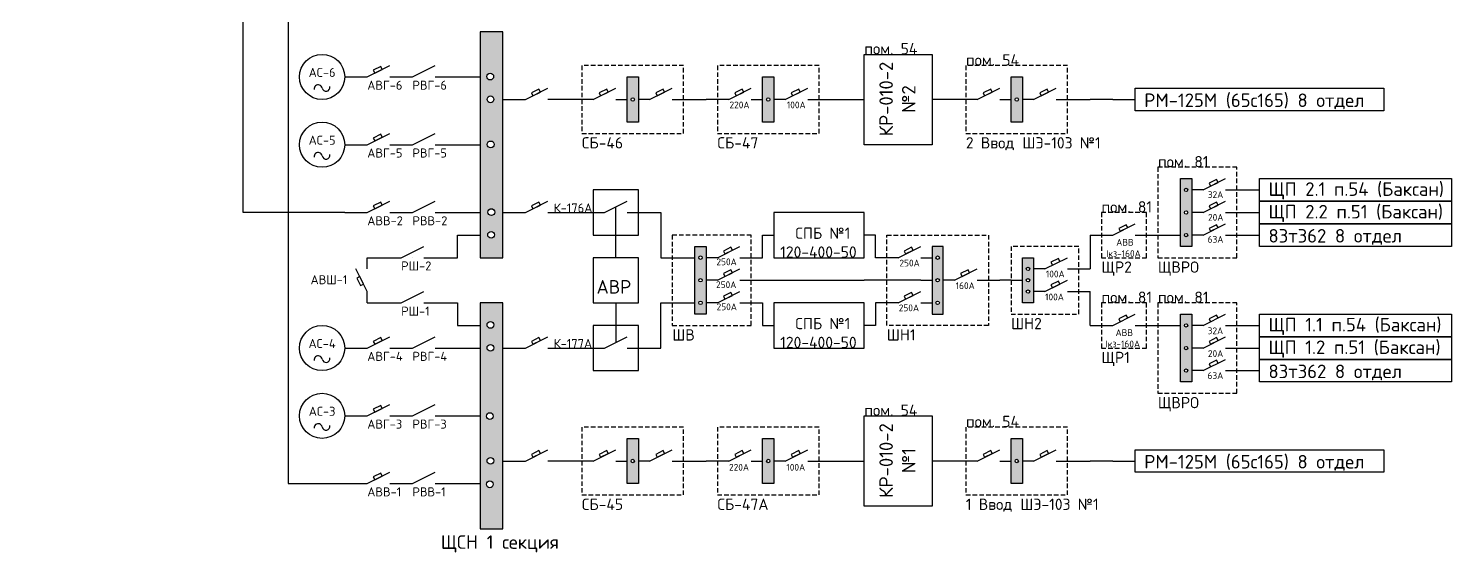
# Paper-space layout 'Лист3' of a CAD drawing. Header units: millimetres. Extents: x -68 to 570, y 9 to 690.
# Drawn here: x -60 to 570, y 9 to 241 of the extents above; entities that cross this region are included whole.
import ezdxf

# ---------------------------------------------------------------- set-up
doc = ezdxf.new("R2010")
doc.units = ezdxf.units.MM
doc.linetypes.add('JIS_02_2.0', pattern=[3, 2, -1])
doc.styles.add('Аннотативный', font='arial.ttf')

psp = doc.layouts.new('Лист3')

# ---------------------------------------------------------------- hatches: boundary and pattern name
at = {"linetype": 'Continuous', "lineweight": -2}
h = psp.add_hatch(color=256, dxfattribs=at)
h.dxf.hatch_style = 1
h.paths.add_polyline_path([(150, 680), (140, 680), (140, 500), (150, 500)])
h.paths.add_polyline_path([(145.73, 580.16, -1), (142.73, 580.16, -1)], flags=16)
h.paths.add_polyline_path([(145.87, 549.94, -1), (142.87, 549.94, -1)], flags=16)
h.paths.add_polyline_path([(142.87, 669.89, -1), (145.87, 669.89, -1)], flags=16)
h.paths.add_polyline_path([(145.87, 530.09, -1), (142.87, 530.09, -1)], flags=16)
h.paths.add_polyline_path([(145.87, 520.23, -1), (142.87, 520.23, -1)], flags=16)
h.paths.add_polyline_path([(145.87, 510.09, -1), (142.87, 510.09, -1)], flags=16)
h.paths.add_polyline_path([(150, 480), (140, 480), (140, 300), (150, 300)])
h.paths.add_polyline_path([(145.46, 430.13, -1), (142.46, 430.13, -1)], flags=16)
h.paths.add_polyline_path([(142.46, 450.12, -1), (145.46, 450.12, -1)], flags=16)
h.paths.add_polyline_path([(142.6, 459.83, -1), (145.6, 459.83, -1)], flags=16)
h.paths.add_polyline_path([(143.01, 470.11, -1), (146.01, 470.11, -1)], flags=16)
h.paths.add_polyline_path([(146.29, 400.28, -1), (143.29, 400.28, -1)], flags=16)
h.paths.add_polyline_path([(146.15, 360.17, -1), (143.15, 360.17, -1)], flags=16)
h.paths.add_polyline_path([(146.5, 310, -1), (143.5, 310, -1)], flags=16)
h.paths.add_polyline_path([(-50, 470), (-60, 470), (-60, 370), (-50, 370)])
h.paths.add_polyline_path([(-54.32, 420.22, -1), (-57.32, 420.22, -1)], flags=16)
h.paths.add_polyline_path([(-56.89, 460.03, -1), (-53.89, 460.03, -1)], flags=16)
h.paths.add_polyline_path([(-53.67, 379.76, -1), (-56.67, 379.76, -1)], flags=16)
h.paths.add_polyline_path([(-50, 350), (-60, 350), (-60, 250), (-50, 250)])
h.paths.add_polyline_path([(-56.9, 299.99, -1), (-53.9, 299.99, -1)], flags=16)
h.paths.add_polyline_path([(-56.9, 339.86, -1), (-53.9, 339.86, -1)], flags=16)
h.paths.add_polyline_path([(150, 240), (140, 240), (140, 140), (150, 140)])
h.paths.add_polyline_path([(143.03, 210.08, -1), (146.03, 210.08, -1)], flags=16)
h.paths.add_polyline_path([(146.13, 190.14, -1), (143.13, 190.14, -1)], flags=16)
h.paths.add_polyline_path([(142.93, 220.15, -1), (145.93, 220.15, -1)], flags=16)
h.paths.add_polyline_path([(146.42, 160.18, -1), (143.42, 160.18, -1)], flags=16)
h.paths.add_polyline_path([(146.32, 150.11, -1), (143.32, 150.11, -1)], flags=16)
h.paths.add_polyline_path([(150, 120), (140, 120), (140, 20), (150, 20)])
h.paths.add_polyline_path([(143.01, 100.1, -1), (146.01, 100.1, -1)], flags=16)
h.paths.add_polyline_path([(143.01, 110.25, -1), (146.01, 110.25, -1)], flags=16)
h.paths.add_polyline_path([(145.76, 69.89, -1), (142.76, 69.89, -1)], flags=16)
h.paths.add_polyline_path([(146.01, 50.09, -1), (143.01, 50.09, -1)], flags=16)
h.paths.add_polyline_path([(145.76, 39.69, -1), (142.76, 39.69, -1)], flags=16)
h = psp.add_hatch(color=256, dxfattribs=at)
h.dxf.hatch_style = 1
h.paths.add_polyline_path([(210, 220), (205, 220), (205, 200), (210, 200)])
h.paths.add_polyline_path([(206.75, 210, -1), (208.25, 210, -1)], flags=16)
h.paths.add_polyline_path([(270, 220), (265, 220), (265, 200), (270, 200)])
h.paths.add_polyline_path([(266.75, 210, -1), (268.25, 210, -1)], flags=16)
h.paths.add_polyline_path([(380, 220), (375, 220), (375, 200), (380, 200)])
h.paths.add_polyline_path([(376.75, 210, -1), (378.25, 210, -1)], flags=16)
h.paths.add_polyline_path([(240, 145), (235, 145), (235, 115), (240, 115)])
h.paths.add_polyline_path([(238.25, 130, -1), (236.75, 130, -1)], flags=16)
h.paths.add_polyline_path([(236.75, 140, -1), (238.25, 140, -1)], flags=16)
h.paths.add_polyline_path([(238.25, 120, -1), (236.75, 120, -1)], flags=16)
h.paths.add_polyline_path([(345, 145), (340, 145), (340, 115), (345, 115)])
h.paths.add_polyline_path([(343.25, 130, -1), (341.75, 130, -1)], flags=16)
h.paths.add_polyline_path([(341.75, 140, -1), (343.25, 140, -1)], flags=16)
h.paths.add_polyline_path([(343.25, 120, -1), (341.75, 120, -1)], flags=16)
h.paths.add_polyline_path([(385, 140), (380, 140), (380, 120), (385, 120)])
h.paths.add_polyline_path([(383.25, 130, -1), (381.75, 130, -1)], flags=16)
h.paths.add_polyline_path([(381.75, 135, -1), (383.25, 135, -1)], flags=16)
h.paths.add_polyline_path([(383.25, 125, -1), (381.75, 125, -1)], flags=16)
h.paths.add_polyline_path([(455, 175), (450, 175), (450, 145), (455, 145)])
h.paths.add_polyline_path([(453.25, 150, -1), (451.75, 150, -1)], flags=16)
h.paths.add_polyline_path([(451.75, 160, -1), (453.25, 160, -1)], flags=16)
h.paths.add_polyline_path([(451.75, 170, -1), (453.25, 170, -1)], flags=16)
h.paths.add_polyline_path([(455, 115), (450, 115), (450, 85), (455, 85)])
h.paths.add_polyline_path([(453.25, 100, -1), (451.75, 100, -1)], flags=16)
h.paths.add_polyline_path([(451.75, 110, -1), (453.25, 110, -1)], flags=16)
h.paths.add_polyline_path([(453.25, 90, -1), (451.75, 90, -1)], flags=16)
h.paths.add_polyline_path([(380, 60), (375, 60), (375, 40), (380, 40)])
h.paths.add_polyline_path([(378.25, 50, -1), (376.75, 50, -1)], flags=16)
h.paths.add_polyline_path([(270, 60), (265, 60), (265, 40), (270, 40)])
h.paths.add_polyline_path([(268.25, 50, -1), (266.75, 50, -1)], flags=16)
h.paths.add_polyline_path([(210, 60), (205, 60), (205, 40), (210, 40)])
h.paths.add_polyline_path([(208.25, 50, -1), (206.75, 50, -1)], flags=16)

# ---------------------------------------------------------------- linework, layer by layer
at = {"linetype": 'Continuous'}
for p, q in [((35, 160), (35, 420)), ((55, 400), (55, 40)), ((120, 220), (140, 220)), ((190, 210), (170, 210)), ((200, 210), (205, 210)), ((215, 210), (210, 210)), ((225, 210), (240, 210)), ((250, 210), (240, 210)), ((260, 210), (265, 210)), ((275, 210), (270, 210)), ((285, 210), (300, 210)), ((300, 210), (310, 210)), ((360, 210), (340, 210)), ((370, 210), (375, 210)), ((385, 210), (380, 210)), ((395, 210), (410, 210)), ((420, 210), (410, 210)), ((420, 210), (430, 210)), ((120, 190), (140, 190)), ((460, 170), (455, 170)), ((470, 170), (485, 170)), ((80, 160), (35, 160)), ((120, 160), (140, 160)), ((200, 140), (200, 162.5)), ((220, 160), (220, 140)), ((460, 160), (455, 160)), ((470, 160), (485, 160)), ((130, 140), (130, 150)), ((130, 150), (140, 150)), ((265, 140), (265, 150)), ((265, 150), (270, 150)), ((315, 150), (310, 150)), ((315, 140), (315, 150)), ((410, 150), (410, 135)), ((445, 150), (450, 150)), ((460, 150), (455, 150)), ((470, 150), (485, 150)), ((485, 150), (485, 150)), ((110, 140), (110, 140)), ((220, 140), (230, 140)), ((230, 140), (235, 140)), ((245, 140), (240, 140)), ((255, 140), (265, 140)), ((325, 140), (315, 140)), ((335, 140), (340, 140)), ((390, 135), (385, 135)), ((400, 135), (410, 135)), ((245, 130), (240, 130)), ((255, 130), (260, 130)), ((260, 130), (310, 130)), ((335, 130), (310, 130)), ((335, 130), (340, 130)), ((350, 130), (345, 130)), ((360, 130), (370, 130)), ((375, 130), (370, 130)), ((375, 130), (380, 130)), ((130, 120), (130, 110)), ((200, 120), (200, 102.5)), ((220, 100), (220, 120)), ((220, 120), (230, 120)), ((230, 120), (235, 120)), ((245, 120), (240, 120)), ((255, 120), (265, 120)), ((265, 120), (265, 110)), ((325, 120), (315, 120)), ((315, 120), (315, 110)), ((335, 120), (340, 120)), ((390, 125), (385, 125)), ((400, 125), (410, 125)), ((410, 110), (410, 125)), ((130, 110), (140, 110)), ((265, 110), (265, 110)), ((265, 110), (270, 110)), ((315, 110), (310, 110)), ((310, 110), (310, 110)), ((310, 110), (310, 110)), ((445, 110), (450, 110)), ((460, 110), (455, 110)), ((470, 110), (485, 110)), ((485, 110), (485, 110)), ((120, 100), (140, 100)), ((460, 100), (455, 100)), ((470, 100), (485, 100)), ((485, 100), (485, 100)), ((460, 90), (455, 90)), ((470, 90), (485, 90)), ((485, 90), (485, 90)), ((120, 70), (140, 70)), ((190, 50), (170, 50)), ((200, 50), (205, 50)), ((215, 50), (210, 50)), ((225, 50), (240, 50)), ((250, 50), (240, 50)), ((260, 50), (265, 50)), ((275, 50), (270, 50)), ((285, 50), (300, 50)), ((300, 50), (310, 50)), ((360, 50), (340, 50)), ((370, 50), (375, 50)), ((385, 50), (380, 50)), ((395, 50), (410, 50)), ((420, 50), (410, 50)), ((420, 50), (430, 50)), ((55, 40), (80, 40)), ((120, 40), (140, 40))]:
    psp.add_line(p, q, dxfattribs=at)
for p, q in [((90, 220), (100, 225)), ((110, 220), (120, 225)), ((80, 220), (90, 220)), ((100, 220), (110, 220)), ((160, 210), (170, 215)), ((190, 210), (200, 215)), ((215, 210), (225, 215)), ((250, 210), (260, 215)), ((275, 210), (285, 215)), ((360, 210), (370, 215)), ((385, 210), (395, 215)), ((150, 210), (160, 210)), ((80, 190), (90, 190)), ((90, 190), (100, 195)), ((100, 190), (110, 190)), ((110, 190), (120, 195)), ((460, 170), (470, 175)), ((90, 160), (100, 165)), ((110, 160), (120, 165)), ((160, 160), (170, 165)), ((195, 160), (205, 165)), ((460, 160), (470, 165)), ((80, 160), (90, 160)), ((100, 160), (110, 160)), ((150, 160), (160, 160)), ((170, 160), (195, 160)), ((205, 160), (220, 160)), ((420, 150), (430, 155)), ((460, 150), (470, 155)), ((105, 140), (115, 145)), ((245, 140), (255, 145)), ((325, 140), (335, 145)), ((410, 150), (420, 150)), ((430, 150), (445, 150)), ((90, 140), (105, 140)), ((90, 135), (90, 140)), ((115, 140), (130, 140)), ((390, 135), (400, 140)), ((90, 125), (85, 135)), ((245, 130), (255, 135)), ((350, 130), (360, 135)), ((390, 125), (400, 130)), ((90, 120), (90, 125)), ((90, 120), (105, 120)), ((105, 120), (115, 125)), ((115, 120), (130, 120)), ((245, 120), (255, 125)), ((325, 120), (335, 125)), ((420, 110), (430, 115)), ((460, 110), (470, 115)), ((410, 110), (420, 110)), ((430, 110), (445, 110)), ((90, 100), (100, 105)), ((110, 100), (120, 105)), ((160, 100), (170, 105)), ((195, 100), (205, 105)), ((460, 100), (470, 105)), ((80, 100), (90, 100)), ((100, 100), (110, 100)), ((150, 100), (160, 100)), ((170, 100), (195, 100)), ((205, 100), (220, 100)), ((460, 90), (470, 95)), ((80, 70), (90, 70)), ((90, 70), (100, 75)), ((100, 70), (110, 70)), ((110, 70), (120, 75)), ((160, 50), (170, 55)), ((190, 50), (200, 55)), ((215, 50), (225, 55)), ((250, 50), (260, 55)), ((275, 50), (285, 55)), ((360, 50), (370, 55)), ((385, 50), (395, 55)), ((90, 40), (100, 45)), ((110, 40), (120, 45)), ((150, 50), (160, 50)), ((80, 40), (90, 40)), ((100, 40), (110, 40))]:
    psp.add_line(p, q)
for points in [[(140, 140), (150, 140), (150, 240), (140, 240)], [(93.31, 221.66), (96.63, 223.31), (95.99, 224.6), (92.67, 222.94)], [(163.31, 211.66), (166.63, 213.31), (165.99, 214.6), (162.67, 212.94)], [(193.31, 211.66), (196.63, 213.31), (195.99, 214.6), (192.67, 212.94)], [(218.31, 211.66), (221.63, 213.31), (220.99, 214.6), (217.67, 212.94)], [(253.31, 211.66), (256.63, 213.31), (255.99, 214.6), (252.67, 212.94)], [(278.31, 211.66), (281.63, 213.31), (280.99, 214.6), (277.67, 212.94)], [(363.31, 211.66), (366.63, 213.31), (365.99, 214.6), (362.67, 212.94)], [(388.31, 211.66), (391.63, 213.31), (390.99, 214.6), (387.67, 212.94)], [(93.31, 191.66), (96.63, 193.31), (95.99, 194.6), (92.67, 192.94)], [(463.31, 171.66), (466.63, 173.31), (465.99, 174.6), (462.67, 172.94)], [(93.31, 161.66), (96.63, 163.31), (95.99, 164.6), (92.67, 162.94)], [(163.31, 161.66), (166.63, 163.31), (165.99, 164.6), (162.67, 162.94)], [(190, 150), (210, 150), (210, 170), (190, 170)], [(463.31, 161.66), (466.63, 163.31), (465.99, 164.6), (462.67, 162.94)], [(423.31, 151.66), (426.63, 153.31), (425.99, 154.6), (422.67, 152.94)], [(463.31, 151.66), (466.63, 153.31), (465.99, 154.6), (462.67, 152.94)], [(248.31, 141.66), (251.63, 143.31), (250.99, 144.6), (247.67, 142.94)], [(328.31, 141.66), (331.63, 143.31), (330.99, 144.6), (327.67, 142.94)], [(393.31, 136.66), (396.63, 138.31), (395.99, 139.6), (392.67, 137.94)], [(248.31, 131.66), (251.63, 133.31), (250.99, 134.6), (247.67, 132.94)], [(353.31, 131.66), (356.63, 133.31), (355.99, 134.6), (352.67, 132.94)], [(88.34, 128.31), (86.69, 131.63), (85.4, 130.99), (87.06, 127.67)], [(393.31, 126.66), (396.63, 128.31), (395.99, 129.6), (392.67, 127.94)], [(140, 20), (150, 20), (150, 120), (140, 120)], [(248.31, 121.66), (251.63, 123.31), (250.99, 124.6), (247.67, 122.94)], [(328.31, 121.66), (331.63, 123.31), (330.99, 124.6), (327.67, 122.94)], [(423.31, 111.66), (426.63, 113.31), (425.99, 114.6), (422.67, 112.94)], [(463.31, 111.66), (466.63, 113.31), (465.99, 114.6), (462.67, 112.94)], [(190, 90), (210, 90), (210, 110), (190, 110)], [(93.31, 101.66), (96.63, 103.31), (95.99, 104.6), (92.67, 102.94)], [(163.31, 101.66), (166.63, 103.31), (165.99, 104.6), (162.67, 102.94)], [(463.31, 101.66), (466.63, 103.31), (465.99, 104.6), (462.67, 102.94)], [(463.31, 91.66), (466.63, 93.31), (465.99, 94.6), (462.67, 92.94)], [(93.31, 71.66), (96.63, 73.31), (95.99, 74.6), (92.67, 72.94)], [(163.31, 51.66), (166.63, 53.31), (165.99, 54.6), (162.67, 52.94)], [(193.31, 51.66), (196.63, 53.31), (195.99, 54.6), (192.67, 52.94)], [(218.31, 51.66), (221.63, 53.31), (220.99, 54.6), (217.67, 52.94)], [(253.31, 51.66), (256.63, 53.31), (255.99, 54.6), (252.67, 52.94)], [(278.31, 51.66), (281.63, 53.31), (280.99, 54.6), (277.67, 52.94)], [(363.31, 51.66), (366.63, 53.31), (365.99, 54.6), (362.67, 52.94)], [(388.31, 51.66), (391.63, 53.31), (390.99, 54.6), (387.67, 52.94)], [(93.31, 41.66), (96.63, 43.31), (95.99, 44.6), (92.67, 42.94)]]:
    psp.add_lwpolyline(points, close=True)
for points in [[(310, 230), (340, 230), (340, 190), (310, 190)], [(205, 220), (210, 220), (210, 200), (205, 200)], [(265, 220), (270, 220), (270, 200), (265, 200)], [(375, 220), (380, 220), (380, 200), (375, 200)], [(430, 215), (540, 215), (540, 205), (430, 205)], [(450, 175), (455, 175), (455, 145), (450, 145)], [(485, 175), (570, 175), (570, 165), (485, 165)], [(485, 165), (570, 165), (570, 155), (485, 155)], [(270, 140), (310, 140), (310, 160), (270, 160)], [(485, 155), (570, 155), (570, 145), (485, 145)], [(235, 145), (240, 145), (240, 115), (235, 115)], [(345, 145), (340, 145), (340, 115), (345, 115)], [(190, 120), (210, 120), (210, 140), (190, 140)], [(380, 140), (385, 140), (385, 120), (380, 120)], [(270, 100), (310, 100), (310, 120), (270, 120)], [(450, 115), (455, 115), (455, 85), (450, 85)], [(485, 115), (570, 115), (570, 105), (485, 105)], [(485, 105), (570, 105), (570, 95), (485, 95)], [(485, 95), (570, 95), (570, 85), (485, 85)], [(310, 70), (340, 70), (340, 30), (310, 30)], [(205, 60), (210, 60), (210, 40), (205, 40)], [(265, 60), (270, 60), (270, 40), (265, 40)], [(375, 60), (380, 60), (380, 40), (375, 40)], [(430, 55), (540, 55), (540, 45), (430, 45)]]:
    psp.add_lwpolyline(points, close=True, dxfattribs=at)
at = {"linetype": 'JIS_02_2.0'}
for points in [[(185, 195), (230, 195), (230, 225), (185, 225)], [(245, 195), (290, 195), (290, 225), (245, 225)], [(355, 195), (400, 195), (400, 225), (355, 225)], [(440, 140), (475, 140), (475, 180), (440, 180)], [(415, 140), (435, 140), (435, 160), (415, 160)], [(225, 110), (260, 110), (260, 150), (225, 150)], [(365, 110), (320, 110), (320, 150), (365, 150)], [(375, 115), (405, 115), (405, 145), (375, 145)], [(415, 100), (435, 100), (435, 120), (415, 120)], [(440, 80), (475, 80), (475, 120), (440, 120)], [(185, 35), (230, 35), (230, 65), (185, 65)], [(245, 35), (290, 35), (290, 65), (245, 65)], [(355, 35), (400, 35), (400, 65), (355, 65)]]:
    psp.add_lwpolyline(points, close=True, dxfattribs=at)
for centre in [(70, 220), (70, 190), (70, 100), (70, 70)]:
    psp.add_circle(centre, 10)
at = {"linetype": 'Continuous', "lineweight": -2}
for centre in [(144.43, 220.15), (144.53, 210.08), (144.63, 190.14), (144.92, 160.18), (144.82, 150.11), (144.51, 110.25), (144.51, 100.1), (144.26, 69.89), (144.51, 50.09), (144.26, 39.69)]:
    psp.add_circle(centre, 1.5, dxfattribs=at)
at = {"linetype": 'Continuous'}
for centre in [(207.5, 210), (267.5, 210), (377.5, 210), (452.5, 170), (452.5, 160), (452.5, 150), (237.5, 140), (342.5, 140), (382.5, 135), (237.5, 130), (342.5, 130), (382.5, 130), (237.5, 120), (342.5, 120), (382.5, 125), (452.5, 110), (452.5, 100), (452.5, 90), (207.5, 50), (267.5, 50), (377.5, 50)]:
    psp.add_circle(centre, 0.75, dxfattribs=at)
for centre, start, end in [((68.27, 214.77), 10, 190), ((71.73, 215.39), 190, 10), ((68.27, 184.77), 10, 190), ((71.73, 185.39), 190, 10), ((68.27, 94.77), 10, 190), ((71.73, 95.39), 190, 10), ((68.27, 64.77), 10, 190), ((71.73, 65.39), 190, 10)]:
    psp.add_arc(centre, 1.76, start, end)

# ---------------------------------------------------------------- texts
at = {"style": 'Аннотативный'}
for s, width, heights, insert, char_height, attachment_point in [('{\\fISOCPEUR|b0|i0|c204|p34;\\H1.25x;пом. 54\\fArial|b0|i0|c204|p34;\\H0.2x; }', 52.2505, [0], (310, 230), 4, 7), ('{\\fISOCPEUR|b0|i0|c204|p34;\\H1.25x;пом. 54\\fArial|b0|i0|c204|p34;\\H0.2x; }', 52.2505, [0], (355, 225), 4, 7), ('{\\fISOCPEUR|b0|i0|c204|p34;\\H0.25x;\\P\\H4x;АС-6}', 19.5831, [0], (70, 220), 4, 8), ('{\\fISOCPEUR|b0|i0|c204|p34;\\H0.25x;\\P\\H4x;АВГ-6}', 19.5831, [0], (90, 220), 4, 1), ('{\\fISOCPEUR|b0|i0|c204|p34;\\H0.25x;\\P\\H4x;РВГ-6}', 19.5831, [0], (110, 220), 4, 1), ('{\\fISOCPEUR|b0|i0|c204|p34;\\H0.75x;220А}', 15.0234, [0], (254.77, 206.11), 4, 8), ('{\\fISOCPEUR|b0|i0|c204|p34;\\H0.75x;100А}', 15.0234, [0], (279.9, 206.11), 4, 8), ('{\\fGulimChe|b0|i0|c204|p49; \\fISOCPEUR|b0|i0|c204|p34;РМ-125М (65с165) 8 отдел}  ', 105.5774, [0], (430.07, 205.72), 6, 7), ('{\\fISOCPEUR|b0|i0|c204|p34;\\H0.25x;\\P\\H4x;АС-5}', 19.5831, [0], (70, 190), 4, 8), ('{\\fISOCPEUR|b0|i0|c204|p34;\\H0.25x;\\P\\H5x;СБ-46}', 62.7567, [0], (185, 195), 4, 1), ('{\\fISOCPEUR|b0|i0|c204|p34;\\H0.25x;\\P\\H5x;СБ-47 }', 62.7567, [0], (245, 195), 4, 1), ('{\\fISOCPEUR|b0|i0|c204|p34;\\H0.25x;\\P\\H5x;2 Ввод\\fArial|b0|i0|c204|p34;\\H0.2x; \\fISOCPEUR|b0|i0|c204|p34;\\H5x; ШЭ-103 №1 }', 62.7567, [0], (355, 195), 4, 1), ('{\\fISOCPEUR|b0|i0|c204|p34;\\H0.25x;\\P\\H4x;АВГ-5}', 19.5831, [0], (90, 190), 4, 1), ('{\\fISOCPEUR|b0|i0|c204|p34;\\H0.25x;\\P\\H4x;РВГ-5}', 19.5831, [0], (110, 190), 4, 1), ('{\\fISOCPEUR|b0|i0|c204|p34;\\H1.25x;пом. 81\\fArial|b0|i0|c204|p34;\\H0.2x; }', 52.2505, [0], (440, 180), 4, 7), ('{\\fGulimChe|b0|i0|c204|p49; \\fISOCPEUR|b0|i0|c204|p34;ЩП 2.1 п.54 (Баксан)}  ', 109.9319, [0], (485.07, 165.72), 6, 7), ('\\pt0;{\\fISOCPEUR|b0|i0|c204|p34; К-176А}  ', 52.2505, [0], (170, 160), 4, 7), ('{\\fISOCPEUR|b0|i0|c204|p34;\\H1.25x;пом. 81\\fArial|b0|i0|c204|p34;\\H0.2x; }', 52.2505, [0], (415, 160), 4, 7), ('{\\fISOCPEUR|b0|i0|c204|p34;\\H0.75x;32А}', 15.0234, [0], (465.52, 166.4), 4, 8), ('{\\fGulimChe|b0|i0|c204|p49; \\fISOCPEUR|b0|i0|c204|p34;ЩП 2.2 п.51 (Баксан)}  ', 109.9319, [0], (485.07, 155.72), 6, 7), ('{\\fISOCPEUR|b0|i0|c204|p34;\\H0.25x;\\P\\H4x;АВВ-2}', 19.5831, [0], (90, 160), 4, 1), ('{\\fISOCPEUR|b0|i0|c204|p34;\\H0.25x;\\P\\H4x;РВВ-2}', 19.5831, [0], (110, 160), 4, 1), ('{\\fISOCPEUR|b0|i0|c204|p34;\\H0.75x;20А}', 15.0234, [0], (465.6, 156.31), 4, 8), ('{\\fGulimChe|b0|i0|c204|p49; \\fISOCPEUR|b0|i0|c204|p34;\\H0.83333x;СПБ №1\\P120-400-50\\fArial|b0|i0|c204|p34;  }', 39.4617, [0], (289.73, 140), 6, 8), ('{\\fGulimChe|b0|i0|c204|p49; \\fISOCPEUR|b0|i0|c204|p34;83т362 8 отдел}  ', 109.9319, [0], (485.07, 145.72), 6, 7), ('{\\fGulimChe|b0|i0|c204|p49;\\H1.25x; \\fISOCPEUR|b0|i0|c204|p34;\\H0.6x;АВВ\\P \\fISOCPEUR|b0|i0|c0|p34;I\\fISOCPEUR|b0|i0|c204|p34;кз-160А}', 23.1329, [0], (423.81, 140.32), 4, 8), ('{\\fISOCPEUR|b0|i0|c204|p34;\\H0.75x;63А}', 15.0234, [0], (465.51, 146.59), 4, 8), ('{\\fISOCPEUR|b0|i0|c204|p34;\\H0.75x;250А}', 15.0234, [0], (249.05, 136.65), 4, 8), ('{\\fISOCPEUR|b0|i0|c204|p34;\\H0.75x;250А}', 15.0234, [0], (330.07, 136.1), 4, 8), ('{\\fISOCPEUR|b0|i0|c204|p34;\\H0.25x;\\P\\H4x;РШ-2}', 19.5831, [0], (105, 140), 4, 1), ('{\\fISOCPEUR|b0|i0|c204|p34;\\H0.75x;100А}', 15.0234, [0], (394.57, 131.27), 4, 8), ('{\\fISOCPEUR|b0|i0|c204|p34;\\H0.25x;\\P\\H5x;ЩР2}', 19.3987, [0], (415, 140), 4, 1), ('{\\fISOCPEUR|b0|i0|c204|p34;\\H0.25x;\\P\\H5x;ЩВРО}', 24.7773, [0], (440, 140), 4, 1), ('{\\fISOCPEUR|b0|i0|c204|p34;\\H0.25x;\\P\\H4x;АВШ-1}', 19.5831, [0], (64.89, 133.91), 4, 1), ('{\\fISOCPEUR|b0|i0|c204|p34;АВР}', 30, [20], (199.18, 124.07), 6, 8), ('{\\fISOCPEUR|b0|i0|c204|p34;\\H0.75x;250А}', 15.0234, [0], (248.88, 126.52), 4, 8), ('{\\fISOCPEUR|b0|i0|c204|p34;\\H0.75x;160А}', 15.0234, [0], (354.7, 126.07), 4, 8), ('{\\fISOCPEUR|b0|i0|c204|p34;\\H0.75x;250А}', 15.0234, [0], (249.14, 116.73), 4, 8), ('{\\fISOCPEUR|b0|i0|c204|p34;\\H0.75x;100А}', 15.0234, [0], (394.23, 121.11), 4, 8), ('{\\fISOCPEUR|b0|i0|c204|p34;\\H1.25x;пом. 81\\fArial|b0|i0|c204|p34;\\H0.2x; }', 52.2505, [0], (415, 120), 4, 7), ('{\\fISOCPEUR|b0|i0|c204|p34;\\H1.25x;пом. 81\\fArial|b0|i0|c204|p34;\\H0.2x; }', 52.2505, [0], (440, 120), 4, 7), ('{\\fISOCPEUR|b0|i0|c204|p34;\\H0.25x;\\P\\H4x;РШ-1}', 19.5831, [0], (105, 120), 4, 1), ('{\\fISOCPEUR|b0|i0|c204|p34;\\H0.75x;250А}', 15.0234, [0], (329.78, 116.28), 4, 8), ('{\\fGulimChe|b0|i0|c204|p49; \\fISOCPEUR|b0|i0|c204|p34;ЩП 1.1 п.54 (Баксан)}  ', 109.9319, [0], (485.07, 105.72), 6, 7), ('{\\fISOCPEUR|b0|i0|c204|p34;\\H0.25x;\\P\\H5x;ШВ}', 62.7567, [0], (225, 110), 4, 1), ('{\\fGulimChe|b0|i0|c204|p49; \\fISOCPEUR|b0|i0|c204|p34;\\H0.83333x;СПБ №1\\P120-400-50\\fArial|b0|i0|c204|p34;  }', 39.4617, [0], (289.73, 100), 6, 8), ('{\\fISOCPEUR|b0|i0|c204|p34;\\H0.25x;\\P\\H5x;ШН1}', 62.7567, [0], (320, 110), 4, 1), ('{\\fISOCPEUR|b0|i0|c204|p34;\\H0.25x;\\P\\H5x;ШН2}', 19.3987, [0], (375, 115), 4, 1), ('{\\fGulimChe|b0|i0|c204|p49;\\H1.25x; \\fISOCPEUR|b0|i0|c204|p34;\\H0.6x;АВВ\\P \\fISOCPEUR|b0|i0|c0|p34;I\\fISOCPEUR|b0|i0|c204|p34;кз-160А}', 23.1329, [0], (423.51, 100.31), 4, 8), ('{\\fISOCPEUR|b0|i0|c204|p34;\\H0.75x;32А}', 15.0234, [0], (465.47, 106.12), 4, 8), ('{\\fISOCPEUR|b0|i0|c204|p34;\\H0.25x;\\P\\H4x;АС-4}', 19.5831, [0], (70, 100), 4, 8), ('\\pt0;{\\fISOCPEUR|b0|i0|c204|p34; К-177А}  ', 52.2505, [0], (170, 100), 4, 7), ('{\\fGulimChe|b0|i0|c204|p49; \\fISOCPEUR|b0|i0|c204|p34;ЩП 1.2 п.51 (Баксан)}  ', 109.9319, [0], (485.07, 95.72), 6, 7), ('{\\fISOCPEUR|b0|i0|c204|p34;\\H0.25x;\\P\\H4x;АВГ-4}', 19.5831, [0], (90, 100), 4, 1), ('{\\fISOCPEUR|b0|i0|c204|p34;\\H0.25x;\\P\\H4x;РВГ-4}', 19.5831, [0], (110, 100), 4, 1), ('{\\fISOCPEUR|b0|i0|c204|p34;\\H0.25x;\\P\\H5x;ЩР1}', 19.3987, [0], (415, 100), 4, 1), ('{\\fISOCPEUR|b0|i0|c204|p34;\\H0.75x;20А}', 15.0234, [0], (465.55, 96.03), 4, 8), ('{\\fISOCPEUR|b0|i0|c204|p34;\\H0.75x;63А}', 15.0234, [0], (465.46, 86.31), 4, 8), ('{\\fGulimChe|b0|i0|c204|p49; \\fISOCPEUR|b0|i0|c204|p34;83т362 8 отдел}  ', 109.9319, [0], (485.07, 85.72), 6, 7), ('{\\fISOCPEUR|b0|i0|c204|p34;\\H0.25x;\\P\\H5x;ЩВРО}', 19.3987, [0], (440, 80), 4, 1), ('{\\fISOCPEUR|b0|i0|c204|p34;\\H0.25x;\\P\\H4x;АС-3}', 19.5831, [0], (70, 70), 4, 8), ('{\\fISOCPEUR|b0|i0|c204|p34;\\H1.25x;пом. 54\\fArial|b0|i0|c204|p34;\\H0.2x; }', 52.2505, [0], (310, 70), 4, 7), ('{\\fISOCPEUR|b0|i0|c204|p34;\\H1.25x;пом. 54\\fArial|b0|i0|c204|p34;\\H0.2x; }', 52.2505, [0], (355, 65), 4, 7), ('{\\fISOCPEUR|b0|i0|c204|p34;\\H0.25x;\\P\\H4x;АВГ-3}', 19.5831, [0], (90, 70), 4, 1), ('{\\fISOCPEUR|b0|i0|c204|p34;\\H0.25x;\\P\\H4x;РВГ-3}', 19.5831, [0], (110, 70), 4, 1), ('{\\fGulimChe|b0|i0|c204|p49; \\fISOCPEUR|b0|i0|c204|p34;РМ-125М (65с165) 8 отдел}  ', 105.5774, [0], (430.07, 45.72), 6, 7), ('{\\fISOCPEUR|b0|i0|c204|p34;\\H0.75x;220А}', 15.0234, [0], (254.57, 45.71), 4, 8), ('{\\fISOCPEUR|b0|i0|c204|p34;\\H0.75x;100А}', 15.0234, [0], (279.69, 45.71), 4, 8), ('{\\fISOCPEUR|b0|i0|c204|p34;\\H0.25x;\\P\\H4x;АВВ-1}', 19.5831, [0], (90, 40), 4, 1), ('{\\fISOCPEUR|b0|i0|c204|p34;\\H0.25x;\\P\\H4x;РВВ-1}', 19.5831, [0], (110, 40), 4, 1), ('{\\fISOCPEUR|b0|i0|c204|p34;\\H0.25x;\\P\\H5x;СБ-45}', 62.7567, [0], (185, 35), 4, 1), ('{\\fISOCPEUR|b0|i0|c204|p34;\\H0.25x;\\P\\H5x;СБ-47А }', 62.7567, [0], (245, 35), 4, 1), ('{\\fISOCPEUR|b0|i0|c204|p34;\\H0.25x;\\P\\H5x;1 Ввод\\fArial|b0|i0|c204|p34;\\H0.2x; \\fISOCPEUR|b0|i0|c204|p34;\\H5x; ШЭ-103 №1 }', 62.7567, [0], (355, 35), 4, 1), ('{\\fISOCPEUR|b0|i0|c204|p34;\\H0.25x;\\P\\H6x;ЩСН 1 секция}', 62.7567, [0], (122.55, 18.79), 4, 1)]:
    psp.add_mtext_dynamic_manual_height_columns(s, width=width, gutter_width=20, heights=heights, dxfattribs=dict(at, insert=insert, char_height=char_height, attachment_point=attachment_point))
at = {"char_height": 6, "attachment_point": 5, "rotation": 90, "style": 'Аннотативный'}
for s, insert in [('{\\fISOCPEUR|b0|i0|c204|p34;КР-010-2\\P№2\\H1.8333x; }', (324.69, 210.2)), ('{\\fISOCPEUR|b0|i0|c204|p34;КР-010-2\\P№1\\H1.8333x; }', (324.69, 50.2))]:
    psp.add_mtext_dynamic_manual_height_columns(s, width=87.4015, gutter_width=20, heights=[0], dxfattribs=dict(at, insert=insert))

doc.saveas('drawing.dxf')
